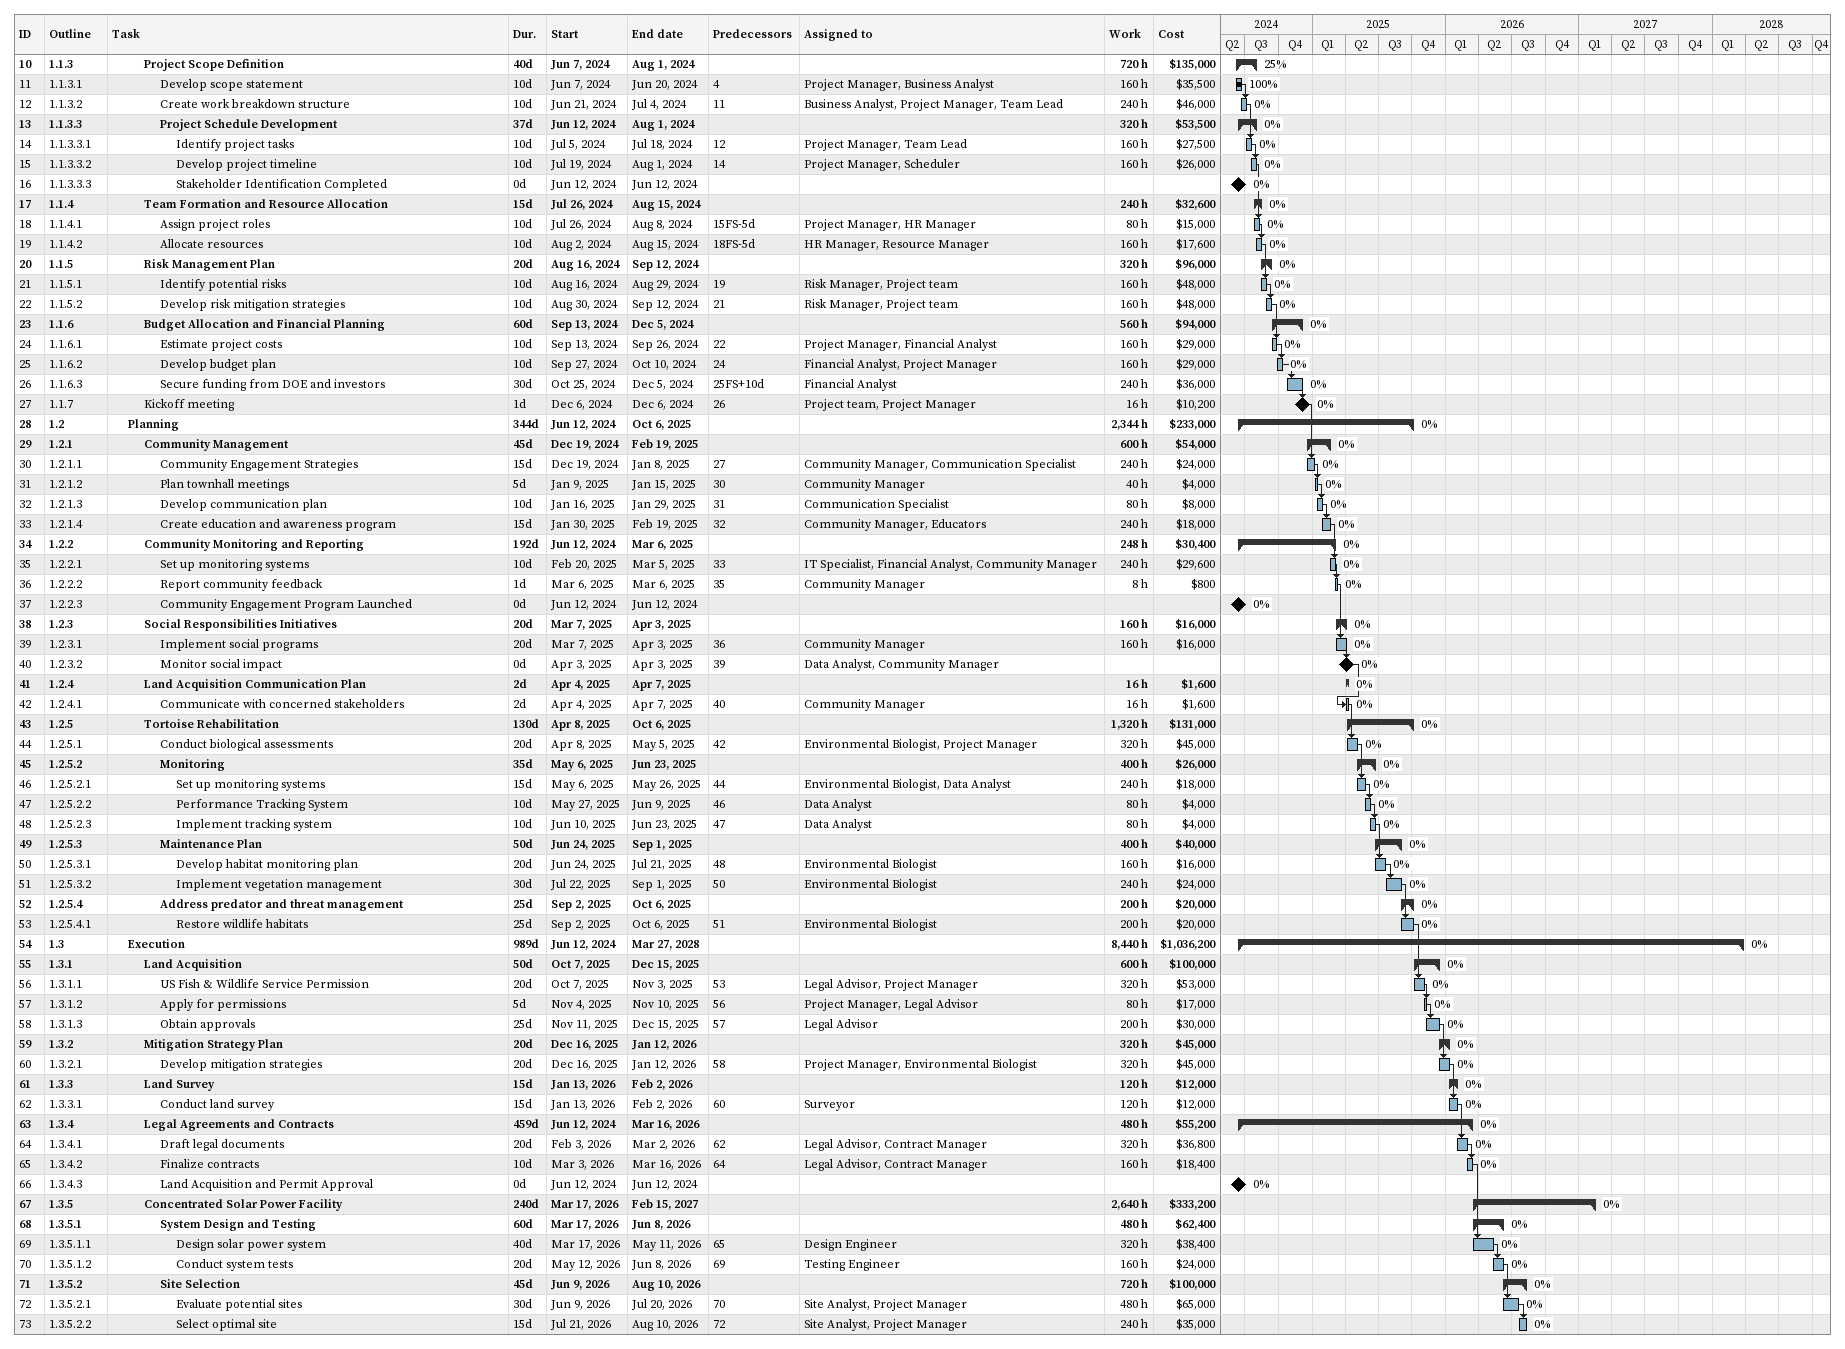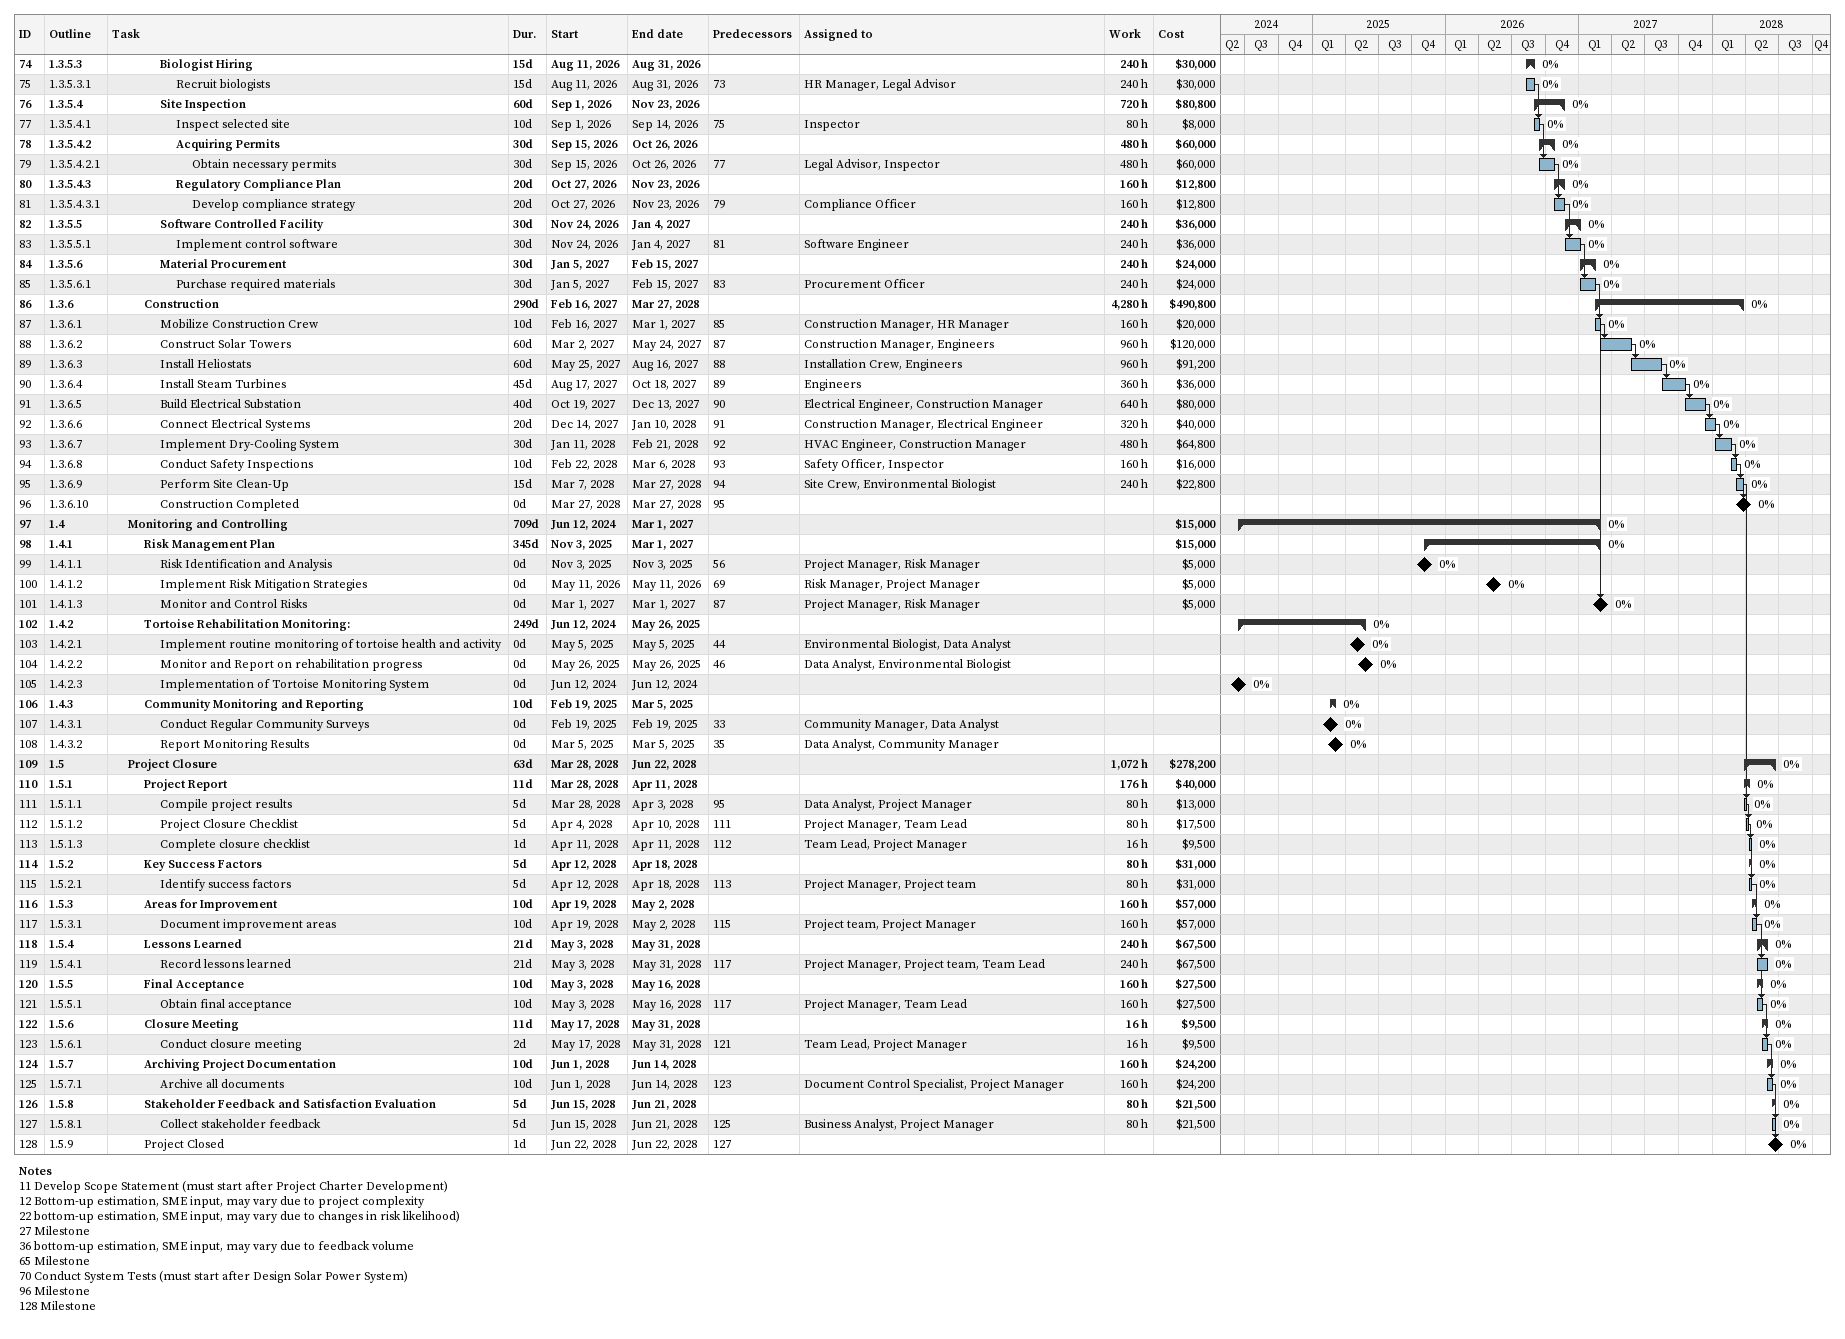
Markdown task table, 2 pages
| ID | WBS | Task | Duration | Start | Finish | Predecessors | Resources | % complete | Work (h) | Cost ($) |
|---|---|---|---|---|---|---|---|---|---|---|
| 10 | 1.1.3 | **Project Scope Definition** | 40d | 2024-06-07 | 2024-08-01 |  |  | 25 | 720 | 135000 |
| 11 | 1.1.3.1 | Develop scope statement | 10d | 2024-06-07 | 2024-06-20 | 4 | Project Manager, Business Analyst | 100 | 160 | 35500 |
| 12 | 1.1.3.2 | Create work breakdown structure | 10d | 2024-06-21 | 2024-07-04 | 11 | Business Analyst, Project Manager, Team Lead | 0 | 240 | 46000 |
| 13 | 1.1.3.3 | **Project Schedule Development** | 37d | 2024-06-12 | 2024-08-01 |  |  | 0 | 320 | 53500 |
| 14 | 1.1.3.3.1 | Identify project tasks | 10d | 2024-07-05 | 2024-07-18 | 12 | Project Manager, Team Lead | 0 | 160 | 27500 |
| 15 | 1.1.3.3.2 | Develop project timeline | 10d | 2024-07-19 | 2024-08-01 | 14 | Project Manager, Scheduler | 0 | 160 | 26000 |
| 16 | 1.1.3.3.3 | Stakeholder Identification Completed | 0d | 2024-06-12 | 2024-06-12 |  |  | 0 |  |  |
| 17 | 1.1.4 | **Team Formation and Resource Allocation** | 15d | 2024-07-26 | 2024-08-15 |  |  | 0 | 240 | 32600 |
| 18 | 1.1.4.1 | Assign project roles | 10d | 2024-07-26 | 2024-08-08 | 15FS-5d | Project Manager, HR Manager | 0 | 80 | 15000 |
| 19 | 1.1.4.2 | Allocate resources | 10d | 2024-08-02 | 2024-08-15 | 18FS-5d | HR Manager, Resource Manager | 0 | 160 | 17600 |
| 20 | 1.1.5 | **Risk Management Plan** | 20d | 2024-08-16 | 2024-09-12 |  |  | 0 | 320 | 96000 |
| 21 | 1.1.5.1 | Identify potential risks | 10d | 2024-08-16 | 2024-08-29 | 19 | Risk Manager, Project team | 0 | 160 | 48000 |
| 22 | 1.1.5.2 | Develop risk mitigation strategies | 10d | 2024-08-30 | 2024-09-12 | 21 | Risk Manager, Project team | 0 | 160 | 48000 |
| 23 | 1.1.6 | **Budget Allocation and Financial Planning** | 60d | 2024-09-13 | 2024-12-05 |  |  | 0 | 560 | 94000 |
| 24 | 1.1.6.1 | Estimate project costs | 10d | 2024-09-13 | 2024-09-26 | 22 | Project Manager, Financial Analyst | 0 | 160 | 29000 |
| 25 | 1.1.6.2 | Develop budget plan | 10d | 2024-09-27 | 2024-10-10 | 24 | Financial Analyst, Project Manager | 0 | 160 | 29000 |
| 26 | 1.1.6.3 | Secure funding from DOE and investors | 30d | 2024-10-25 | 2024-12-05 | 25FS+10d | Financial Analyst | 0 | 240 | 36000 |
| 27 | 1.1.7 | Kickoff meeting | 1d | 2024-12-06 | 2024-12-06 | 26 | Project team, Project Manager | 0 | 16 | 10200 |
| 28 | 1.2 | **Planning** | 344d | 2024-06-12 | 2025-10-06 |  |  | 0 | 2344 | 233000 |
| 29 | 1.2.1 | **Community Management** | 45d | 2024-12-19 | 2025-02-19 |  |  | 0 | 600 | 54000 |
| 30 | 1.2.1.1 | Community Engagement Strategies | 15d | 2024-12-19 | 2025-01-08 | 27 | Community Manager, Communication Specialist | 0 | 240 | 24000 |
| 31 | 1.2.1.2 | Plan townhall meetings | 5d | 2025-01-09 | 2025-01-15 | 30 | Community Manager | 0 | 40 | 4000 |
| 32 | 1.2.1.3 | Develop communication plan | 10d | 2025-01-16 | 2025-01-29 | 31 | Communication Specialist | 0 | 80 | 8000 |
| 33 | 1.2.1.4 | Create education and awareness program | 15d | 2025-01-30 | 2025-02-19 | 32 | Community Manager, Educators | 0 | 240 | 18000 |
| 34 | 1.2.2 | **Community Monitoring and Reporting** | 192d | 2024-06-12 | 2025-03-06 |  |  | 0 | 248 | 30400 |
| 35 | 1.2.2.1 | Set up monitoring systems | 10d | 2025-02-20 | 2025-03-05 | 33 | IT Specialist, Financial Analyst, Community Manager | 0 | 240 | 29600 |
| 36 | 1.2.2.2 | Report community feedback | 1d | 2025-03-06 | 2025-03-06 | 35 | Community Manager | 0 | 8 | 800 |
| 37 | 1.2.2.3 | Community Engagement Program Launched | 0d | 2024-06-12 | 2024-06-12 |  |  | 0 |  |  |
| 38 | 1.2.3 | **Social Responsibilities Initiatives** | 20d | 2025-03-07 | 2025-04-03 |  |  | 0 | 160 | 16000 |
| 39 | 1.2.3.1 | Implement social programs | 20d | 2025-03-07 | 2025-04-03 | 36 | Community Manager | 0 | 160 | 16000 |
| 40 | 1.2.3.2 | Monitor social impact | 0d | 2025-04-03 | 2025-04-03 | 39 | Data Analyst, Community Manager | 0 |  |  |
| 41 | 1.2.4 | **Land Acquisition Communication Plan** | 2d | 2025-04-04 | 2025-04-07 |  |  | 0 | 16 | 1600 |
| 42 | 1.2.4.1 | Communicate with concerned stakeholders | 2d | 2025-04-04 | 2025-04-07 | 40 | Community Manager | 0 | 16 | 1600 |
| 43 | 1.2.5 | **Tortoise Rehabilitation** | 130d | 2025-04-08 | 2025-10-06 |  |  | 0 | 1320 | 131000 |
| 44 | 1.2.5.1 | Conduct biological assessments | 20d | 2025-04-08 | 2025-05-05 | 42 | Environmental Biologist, Project Manager | 0 | 320 | 45000 |
| 45 | 1.2.5.2 | **Monitoring** | 35d | 2025-05-06 | 2025-06-23 |  |  | 0 | 400 | 26000 |
| 46 | 1.2.5.2.1 | Set up monitoring systems | 15d | 2025-05-06 | 2025-05-26 | 44 | Environmental Biologist, Data Analyst | 0 | 240 | 18000 |
| 47 | 1.2.5.2.2 | Performance Tracking System | 10d | 2025-05-27 | 2025-06-09 | 46 | Data Analyst | 0 | 80 | 4000 |
| 48 | 1.2.5.2.3 | Implement tracking system | 10d | 2025-06-10 | 2025-06-23 | 47 | Data Analyst | 0 | 80 | 4000 |
| 49 | 1.2.5.3 | **Maintenance Plan** | 50d | 2025-06-24 | 2025-09-01 |  |  | 0 | 400 | 40000 |
| 50 | 1.2.5.3.1 | Develop habitat monitoring plan | 20d | 2025-06-24 | 2025-07-21 | 48 | Environmental Biologist | 0 | 160 | 16000 |
| 51 | 1.2.5.3.2 | Implement vegetation management | 30d | 2025-07-22 | 2025-09-01 | 50 | Environmental Biologist | 0 | 240 | 24000 |
| 52 | 1.2.5.4 | **Address predator and threat management** | 25d | 2025-09-02 | 2025-10-06 |  |  | 0 | 200 | 20000 |
| 53 | 1.2.5.4.1 | Restore wildlife habitats | 25d | 2025-09-02 | 2025-10-06 | 51 | Environmental Biologist | 0 | 200 | 20000 |
| 54 | 1.3 | **Execution** | 989d | 2024-06-12 | 2028-03-27 |  |  | 0 | 8440 | 1036200 |
| 55 | 1.3.1 | **Land Acquisition** | 50d | 2025-10-07 | 2025-12-15 |  |  | 0 | 600 | 100000 |
| 56 | 1.3.1.1 | US Fish & Wildlife Service Permission | 20d | 2025-10-07 | 2025-11-03 | 53 | Legal Advisor, Project Manager | 0 | 320 | 53000 |
| 57 | 1.3.1.2 | Apply for permissions | 5d | 2025-11-04 | 2025-11-10 | 56 | Project Manager, Legal Advisor | 0 | 80 | 17000 |
| 58 | 1.3.1.3 | Obtain approvals | 25d | 2025-11-11 | 2025-12-15 | 57 | Legal Advisor | 0 | 200 | 30000 |
| 59 | 1.3.2 | **Mitigation Strategy Plan** | 20d | 2025-12-16 | 2026-01-12 |  |  | 0 | 320 | 45000 |
| 60 | 1.3.2.1 | Develop mitigation strategies | 20d | 2025-12-16 | 2026-01-12 | 58 | Project Manager, Environmental Biologist | 0 | 320 | 45000 |
| 61 | 1.3.3 | **Land Survey** | 15d | 2026-01-13 | 2026-02-02 |  |  | 0 | 120 | 12000 |
| 62 | 1.3.3.1 | Conduct land survey | 15d | 2026-01-13 | 2026-02-02 | 60 | Surveyor | 0 | 120 | 12000 |
| 63 | 1.3.4 | **Legal Agreements and Contracts** | 459d | 2024-06-12 | 2026-03-16 |  |  | 0 | 480 | 55200 |
| 64 | 1.3.4.1 | Draft legal documents | 20d | 2026-02-03 | 2026-03-02 | 62 | Legal Advisor, Contract Manager | 0 | 320 | 36800 |
| 65 | 1.3.4.2 | Finalize contracts | 10d | 2026-03-03 | 2026-03-16 | 64 | Legal Advisor, Contract Manager | 0 | 160 | 18400 |
| 66 | 1.3.4.3 | Land Acquisition and Permit Approval | 0d | 2024-06-12 | 2024-06-12 |  |  | 0 |  |  |
| 67 | 1.3.5 | **Concentrated Solar Power Facility** | 240d | 2026-03-17 | 2027-02-15 |  |  | 0 | 2640 | 333200 |
| 68 | 1.3.5.1 | **System Design and Testing** | 60d | 2026-03-17 | 2026-06-08 |  |  | 0 | 480 | 62400 |
| 69 | 1.3.5.1.1 | Design solar power system | 40d | 2026-03-17 | 2026-05-11 | 65 | Design Engineer | 0 | 320 | 38400 |
| 70 | 1.3.5.1.2 | Conduct system tests | 20d | 2026-05-12 | 2026-06-08 | 69 | Testing Engineer | 0 | 160 | 24000 |
| 71 | 1.3.5.2 | **Site Selection** | 45d | 2026-06-09 | 2026-08-10 |  |  | 0 | 720 | 100000 |
| 72 | 1.3.5.2.1 | Evaluate potential sites | 30d | 2026-06-09 | 2026-07-20 | 70 | Site Analyst, Project Manager | 0 | 480 | 65000 |
| 73 | 1.3.5.2.2 | Select optimal site | 15d | 2026-07-21 | 2026-08-10 | 72 | Site Analyst, Project Manager | 0 | 240 | 35000 |
| 74 | 1.3.5.3 | **Biologist Hiring** | 15d | 2026-08-11 | 2026-08-31 |  |  | 0 | 240 | 30000 |
| 75 | 1.3.5.3.1 | Recruit biologists | 15d | 2026-08-11 | 2026-08-31 | 73 | HR Manager, Legal Advisor | 0 | 240 | 30000 |
| 76 | 1.3.5.4 | **Site Inspection** | 60d | 2026-09-01 | 2026-11-23 |  |  | 0 | 720 | 80800 |
| 77 | 1.3.5.4.1 | Inspect selected site | 10d | 2026-09-01 | 2026-09-14 | 75 | Inspector | 0 | 80 | 8000 |
| 78 | 1.3.5.4.2 | **Acquiring Permits** | 30d | 2026-09-15 | 2026-10-26 |  |  | 0 | 480 | 60000 |
| 79 | 1.3.5.4.2.1 | Obtain necessary permits | 30d | 2026-09-15 | 2026-10-26 | 77 | Legal Advisor, Inspector | 0 | 480 | 60000 |
| 80 | 1.3.5.4.3 | **Regulatory Compliance Plan** | 20d | 2026-10-27 | 2026-11-23 |  |  | 0 | 160 | 12800 |
| 81 | 1.3.5.4.3.1 | Develop compliance strategy | 20d | 2026-10-27 | 2026-11-23 | 79 | Compliance Officer | 0 | 160 | 12800 |
| 82 | 1.3.5.5 | **Software Controlled Facility** | 30d | 2026-11-24 | 2027-01-04 |  |  | 0 | 240 | 36000 |
| 83 | 1.3.5.5.1 | Implement control software | 30d | 2026-11-24 | 2027-01-04 | 81 | Software Engineer | 0 | 240 | 36000 |
| 84 | 1.3.5.6 | **Material Procurement** | 30d | 2027-01-05 | 2027-02-15 |  |  | 0 | 240 | 24000 |
| 85 | 1.3.5.6.1 | Purchase required materials | 30d | 2027-01-05 | 2027-02-15 | 83 | Procurement Officer | 0 | 240 | 24000 |
| 86 | 1.3.6 | **Construction** | 290d | 2027-02-16 | 2028-03-27 |  |  | 0 | 4280 | 490800 |
| 87 | 1.3.6.1 | Mobilize Construction Crew | 10d | 2027-02-16 | 2027-03-01 | 85 | Construction Manager, HR Manager | 0 | 160 | 20000 |
| 88 | 1.3.6.2 | Construct Solar Towers | 60d | 2027-03-02 | 2027-05-24 | 87 | Construction Manager, Engineers | 0 | 960 | 120000 |
| 89 | 1.3.6.3 | Install Heliostats | 60d | 2027-05-25 | 2027-08-16 | 88 | Installation Crew, Engineers | 0 | 960 | 91200 |
| 90 | 1.3.6.4 | Install Steam Turbines | 45d | 2027-08-17 | 2027-10-18 | 89 | Engineers | 0 | 360 | 36000 |
| 91 | 1.3.6.5 | Build Electrical Substation | 40d | 2027-10-19 | 2027-12-13 | 90 | Electrical Engineer, Construction Manager | 0 | 640 | 80000 |
| 92 | 1.3.6.6 | Connect Electrical Systems | 20d | 2027-12-14 | 2028-01-10 | 91 | Construction Manager, Electrical Engineer | 0 | 320 | 40000 |
| 93 | 1.3.6.7 | Implement Dry-Cooling System | 30d | 2028-01-11 | 2028-02-21 | 92 | HVAC Engineer, Construction Manager | 0 | 480 | 64800 |
| 94 | 1.3.6.8 | Conduct Safety Inspections | 10d | 2028-02-22 | 2028-03-06 | 93 | Safety Officer, Inspector | 0 | 160 | 16000 |
| 95 | 1.3.6.9 | Perform Site Clean-Up | 15d | 2028-03-07 | 2028-03-27 | 94 | Site Crew, Environmental Biologist | 0 | 240 | 22800 |
| 96 | 1.3.6.10 | Construction Completed | 0d | 2028-03-27 | 2028-03-27 | 95 |  | 0 |  |  |
| 97 | 1.4 | **Monitoring and Controlling** | 709d | 2024-06-12 | 2027-03-01 |  |  | 0 |  | 15000 |
| 98 | 1.4.1 | **Risk Management Plan** | 345d | 2025-11-03 | 2027-03-01 |  |  | 0 |  | 15000 |
| 99 | 1.4.1.1 | Risk Identification and Analysis | 0d | 2025-11-03 | 2025-11-03 | 56 | Project Manager, Risk Manager | 0 |  | 5000 |
| 100 | 1.4.1.2 | Implement Risk Mitigation Strategies | 0d | 2026-05-11 | 2026-05-11 | 69 | Risk Manager, Project Manager | 0 |  | 5000 |
| 101 | 1.4.1.3 | Monitor and Control Risks | 0d | 2027-03-01 | 2027-03-01 | 87 | Project Manager, Risk Manager | 0 |  | 5000 |
| 102 | 1.4.2 | **Tortoise Rehabilitation Monitoring:** | 249d | 2024-06-12 | 2025-05-26 |  |  | 0 |  |  |
| 103 | 1.4.2.1 | Implement routine monitoring of tortoise health and activity | 0d | 2025-05-05 | 2025-05-05 | 44 | Environmental Biologist, Data Analyst | 0 |  |  |
| 104 | 1.4.2.2 | Monitor and Report on rehabilitation progress | 0d | 2025-05-26 | 2025-05-26 | 46 | Data Analyst, Environmental Biologist | 0 |  |  |
| 105 | 1.4.2.3 | Implementation of Tortoise Monitoring System | 0d | 2024-06-12 | 2024-06-12 |  |  | 0 |  |  |
| 106 | 1.4.3 | **Community Monitoring and Reporting** | 10d | 2025-02-19 | 2025-03-05 |  |  | 0 |  |  |
| 107 | 1.4.3.1 | Conduct Regular Community Surveys | 0d | 2025-02-19 | 2025-02-19 | 33 | Community Manager, Data Analyst | 0 |  |  |
| 108 | 1.4.3.2 | Report Monitoring Results | 0d | 2025-03-05 | 2025-03-05 | 35 | Data Analyst, Community Manager | 0 |  |  |
| 109 | 1.5 | **Project Closure** | 63d | 2028-03-28 | 2028-06-22 |  |  | 0 | 1072 | 278200 |
| 110 | 1.5.1 | **Project Report** | 11d | 2028-03-28 | 2028-04-11 |  |  | 0 | 176 | 40000 |
| 111 | 1.5.1.1 | Compile project results | 5d | 2028-03-28 | 2028-04-03 | 95 | Data Analyst, Project Manager | 0 | 80 | 13000 |
| 112 | 1.5.1.2 | Project Closure Checklist | 5d | 2028-04-04 | 2028-04-10 | 111 | Project Manager, Team Lead | 0 | 80 | 17500 |
| 113 | 1.5.1.3 | Complete closure checklist | 1d | 2028-04-11 | 2028-04-11 | 112 | Team Lead, Project Manager | 0 | 16 | 9500 |
| 114 | 1.5.2 | **Key Success Factors** | 5d | 2028-04-12 | 2028-04-18 |  |  | 0 | 80 | 31000 |
| 115 | 1.5.2.1 | Identify success factors | 5d | 2028-04-12 | 2028-04-18 | 113 | Project Manager, Project team | 0 | 80 | 31000 |
| 116 | 1.5.3 | **Areas for Improvement** | 10d | 2028-04-19 | 2028-05-02 |  |  | 0 | 160 | 57000 |
| 117 | 1.5.3.1 | Document improvement areas | 10d | 2028-04-19 | 2028-05-02 | 115 | Project team, Project Manager | 0 | 160 | 57000 |
| 118 | 1.5.4 | **Lessons Learned** | 21d | 2028-05-03 | 2028-05-31 |  |  | 0 | 240 | 67500 |
| 119 | 1.5.4.1 | Record lessons learned | 21d | 2028-05-03 | 2028-05-31 | 117 | Project Manager, Project team, Team Lead | 0 | 240 | 67500 |
| 120 | 1.5.5 | **Final Acceptance** | 10d | 2028-05-03 | 2028-05-16 |  |  | 0 | 160 | 27500 |
| 121 | 1.5.5.1 | Obtain final acceptance | 10d | 2028-05-03 | 2028-05-16 | 117 | Project Manager, Team Lead | 0 | 160 | 27500 |
| 122 | 1.5.6 | **Closure Meeting** | 11d | 2028-05-17 | 2028-05-31 |  |  | 0 | 16 | 9500 |
| 123 | 1.5.6.1 | Conduct closure meeting | 2d | 2028-05-17 | 2028-05-31 | 121 | Team Lead, Project Manager | 0 | 16 | 9500 |
| 124 | 1.5.7 | **Archiving Project Documentation** | 10d | 2028-06-01 | 2028-06-14 |  |  | 0 | 160 | 24200 |
| 125 | 1.5.7.1 | Archive all documents | 10d | 2028-06-01 | 2028-06-14 | 123 | Document Control Specialist, Project Manager | 0 | 160 | 24200 |
| 126 | 1.5.8 | **Stakeholder Feedback and Satisfaction Evaluation** | 5d | 2028-06-15 | 2028-06-21 |  |  | 0 | 80 | 21500 |
| 127 | 1.5.8.1 | Collect stakeholder feedback | 5d | 2028-06-15 | 2028-06-21 | 125 | Business Analyst, Project Manager | 0 | 80 | 21500 |
| 128 | 1.5.9 | Project Closed | 1d | 2028-06-22 | 2028-06-22 | 127 |  | 0 |  |  |

Notes
- 11: Develop Scope Statement (must start after Project Charter Development)
- 12: Bottom-up estimation, SME input, may vary due to project complexity
- 22: bottom-up estimation, SME input, may vary due to changes in risk likelihood)
- 27: Milestone
- 36: bottom-up estimation, SME input, may vary due to feedback volume
- 65: Milestone
- 70: Conduct System Tests (must start after Design Solar Power System)
- 96: Milestone
- 128: Milestone
